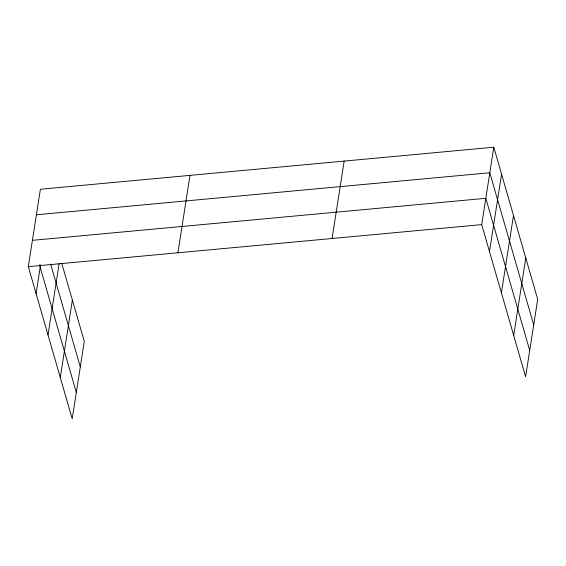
<?xml version="1.0" encoding="UTF-8"?>
<svg xmlns="http://www.w3.org/2000/svg" width="566" height="566" viewBox="0 0 566 566"><rect width="100%" height="100%" fill="white"/><g stroke="black" fill="none" stroke-linecap="round" stroke-linejoin="round"><path stroke-width="0.85" d="M61.744 263.254L84.292 341.376L72.207 418.783L28.3 266.657L40.384 189.249L493.793 147.217L537.7 299.343L525.616 376.751L481.708 224.624L493.793 147.217M36.083 293.634L40.596 264.761M48.004 334.93L59.161 263.48M60.286 377.487L72.37 300.072M177.922 252.79L190.006 175.375M332.079 238.498L344.163 161.084M489.491 251.601L501.575 174.186M501.412 292.898L513.496 215.49M513.695 335.454L525.779 258.039M36.394 214.79L489.802 172.757L533.71 324.884M32.411 240.338L485.812 198.305L529.726 350.432M28.3 266.657L481.708 224.624M50.622 264.067L80.308 366.917M39.464 264.782L76.318 392.464"/></g></svg>
